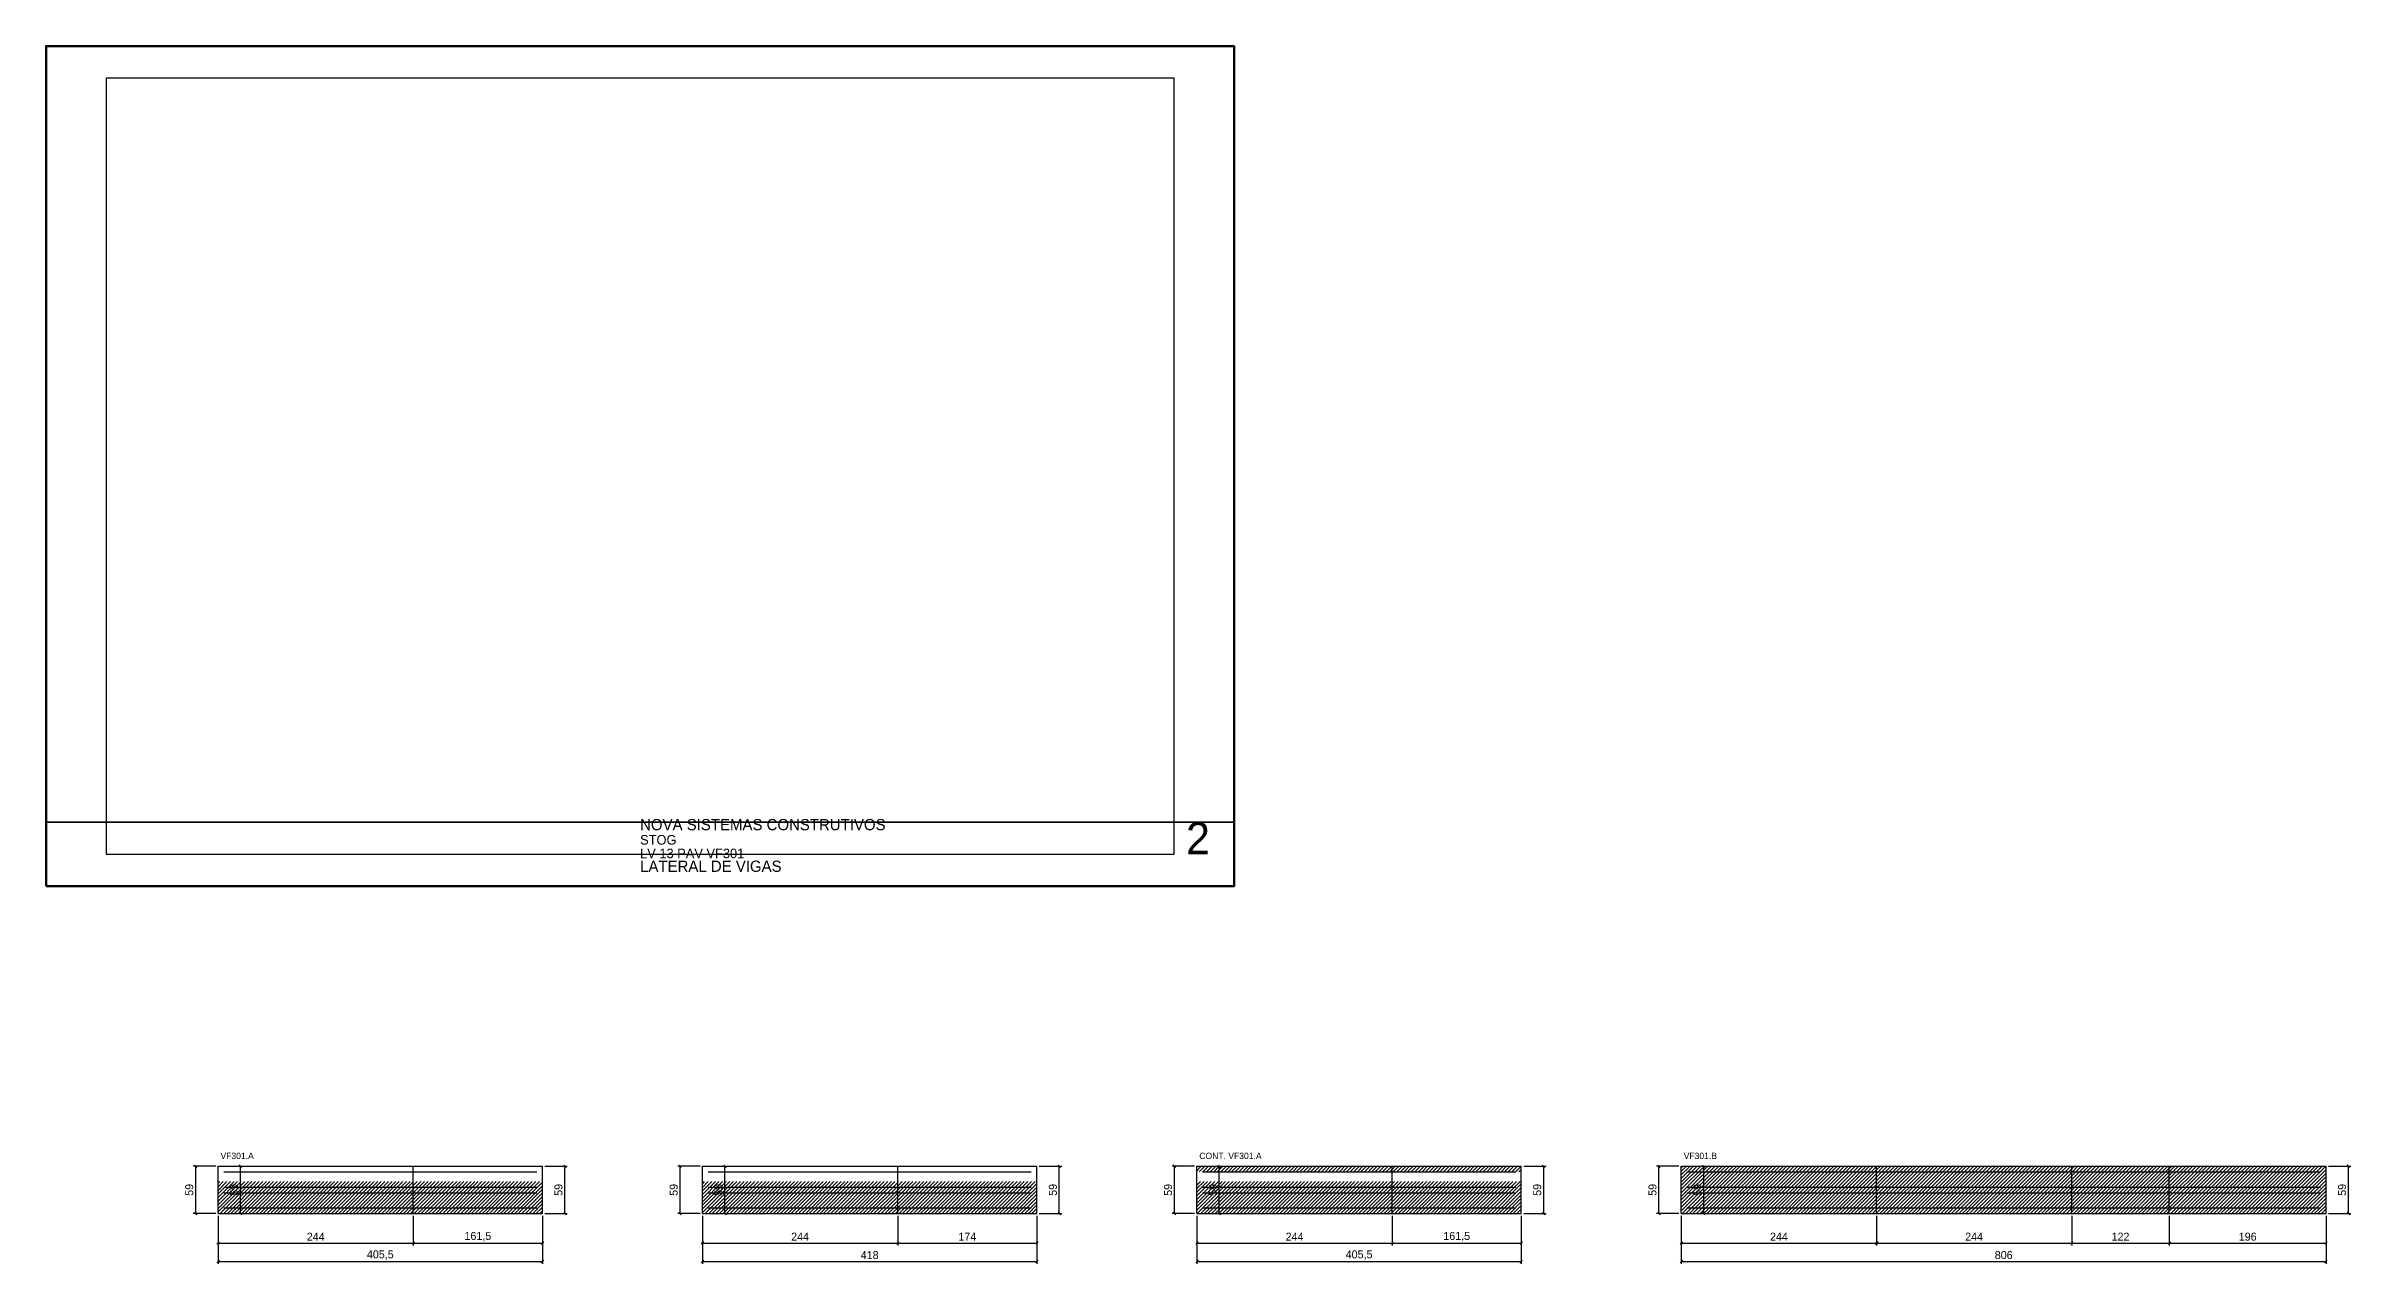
# Model space of a CAD drawing. Extents: x -9000 to 4466, y -272 to 1250.
# Drawn here: x 1585 to 4466, y -272 to 1250 of the extents above; entities that cross this region are included whole.
import ezdxf

# ---------------------------------------------------------------- set-up
doc = ezdxf.new("R2010")
doc.units = 0
for name, color, linetype in [('CARIMBO', 255, 'Continuous'), ('COTA', 241, 'Continuous'), ('Folhas', 255, 'Continuous'), ('NOMENCLATURA', 7, 'Continuous'), ('Painéis', 200, 'Continuous'), ('Reaproveitamento', 251, 'Continuous'), ('SARR_2.2x7', 40, 'Continuous')]:
    doc.layers.add(name, color=color, linetype=linetype)
doc.dimstyles.new('PAINEL', dxfattribs={"dimtxt": 10, "dimasz": 3, "dimexe": 3, "dimexo": 3, "dimgap": 3, "dimtad": 1, "dimblk": 'OBLIQUE', "dimblk1": 'OBLIQUE', "dimcen": 2.5, "dimclrd": 4, "dimclre": 4, "dimclrt": 240, "dimazin": 3, "dimtfac": 1, "dimtmove": 0, "dimatfit": 3})

# ---------------------------------------------------------------- blocks, each defined once
blk = doc.blocks.new('_OBLIQUE')
at = {"color": 0, "linetype": 'BYBLOCK'}
blk.add_line((-0.5, -0.5), (0.5, 0.5), dxfattribs=at)

msp = doc.modelspace()

# ---------------------------------------------------------------- hatches: boundary and pattern name
at = {"layer": 'Reaproveitamento'}
h = msp.add_hatch(dxfattribs=at)
h.set_pattern_fill('ANSI31')
h.paths.add_polyline_path([(1800, -209), (2044, -209), (2044, -169.2), (1800, -169.2)])
h = msp.add_hatch(dxfattribs=at)
h.set_pattern_fill('ANSI31')
h.paths.add_polyline_path([(2044, -209), (2205.5, -209), (2205.5, -169.2), (2044, -169.2)])
h = msp.add_hatch(dxfattribs=at)
h.set_pattern_fill('ANSI31')
h.paths.add_polyline_path([(2405.5, -209), (2649.5, -209), (2649.5, -169.2), (2405.5, -169.2)])
h = msp.add_hatch(dxfattribs=at)
h.set_pattern_fill('ANSI31')
h.paths.add_polyline_path([(2649.5, -209), (2823.5, -209), (2823.5, -169.2), (2649.5, -169.2)])
h = msp.add_hatch(dxfattribs=at)
h.set_pattern_fill('ANSI31')
h.paths.add_polyline_path([(3023.5, -157), (3267.5, -157), (3267.5, -150), (3023.5, -150)])
h = msp.add_hatch(dxfattribs=at)
h.set_pattern_fill('ANSI31')
h.paths.add_polyline_path([(3023.5, -209), (3267.5, -209), (3267.5, -169), (3023.5, -169)])
h = msp.add_hatch(dxfattribs=at)
h.set_pattern_fill('ANSI31')
h.paths.add_polyline_path([(3267.5, -157), (3429, -157), (3429, -150), (3267.5, -150)])
h = msp.add_hatch(dxfattribs=at)
h.set_pattern_fill('ANSI31')
h.paths.add_polyline_path([(3267.5, -209), (3429, -209), (3429, -169), (3267.5, -169)])
h = msp.add_hatch(dxfattribs=at)
h.set_pattern_fill('ANSI31')
h.paths.add_polyline_path([(3629, -209), (3873, -209), (3873, -150.2), (3629, -150.2)])
h = msp.add_hatch(dxfattribs=at)
h.set_pattern_fill('ANSI31')
h.paths.add_polyline_path([(3873, -209), (4117, -209), (4117, -150.2), (3873, -150.2)])
h = msp.add_hatch(dxfattribs=at)
h.set_pattern_fill('ANSI31')
h.paths.add_polyline_path([(4117, -209), (4239, -209), (4239, -150.2), (4117, -150.2)])
h = msp.add_hatch(dxfattribs=at)
h.set_pattern_fill('ANSI31')
h.paths.add_polyline_path([(4239, -209), (4435, -209), (4435, -150.2), (4239, -150.2)])

# ---------------------------------------------------------------- linework, layer by layer
at = {"layer": 'CARIMBO', "lineweight": 35}
msp.add_line((1585, 280), (3070, 280), dxfattribs=at)
at = {"layer": 'Folhas', "lineweight": 50}
msp.add_lwpolyline([(1585, 200), (3070, 200), (3070, 1250), (1585, 1250)], close=True, dxfattribs=at)
at = {"layer": 'Folhas', "lineweight": 25}
msp.add_lwpolyline([(1660, 240), (2995, 240), (2995, 1210), (1660, 1210)], close=True, dxfattribs=at)
at = {"layer": 'Painéis'}
for p, q in [((1800, -150), (2044, -150)), ((1800, -209), (1800, -150)), ((2044, -209), (2044, -150)), ((2044, -209), (2044, -150)), ((2044, -150), (2205.5, -150)), ((2044, -209), (2044, -150)), ((2205.5, -209), (2205.5, -150)), ((2405.5, -150), (2649.5, -150)), ((2405.5, -209), (2405.5, -150)), ((2649.5, -209), (2649.5, -150)), ((2649.5, -209), (2649.5, -150)), ((2649.5, -150), (2823.5, -150)), ((2649.5, -209), (2649.5, -150)), ((2823.5, -209), (2823.5, -150)), ((3023.5, -150), (3267.5, -150)), ((3023.5, -209), (3023.5, -150)), ((3267.5, -209), (3267.5, -150)), ((3267.5, -209), (3267.5, -150)), ((3267.5, -150), (3429, -150)), ((3267.5, -209), (3267.5, -150)), ((3429, -209), (3429, -150)), ((3629, -150), (3873, -150)), ((3629, -209), (3629, -150)), ((3873, -209), (3873, -150)), ((3873, -209), (3873, -150)), ((3873, -150), (4117, -150)), ((3873, -209), (3873, -150)), ((4117, -209), (4117, -150)), ((4117, -209), (4117, -150)), ((4117, -150), (4239, -150)), ((4117, -209), (4117, -150)), ((4239, -209), (4239, -150)), ((4239, -209), (4239, -150)), ((4239, -150), (4435, -150)), ((4239, -209), (4239, -150)), ((4435, -209), (4435, -150)), ((1800, -209), (2044, -209)), ((2044, -209), (2205.5, -209)), ((2405.5, -209), (2649.5, -209)), ((2649.5, -209), (2823.5, -209)), ((3023.5, -209), (3267.5, -209)), ((3267.5, -209), (3429, -209)), ((3629, -209), (3873, -209)), ((3873, -209), (4117, -209)), ((4117, -209), (4239, -209)), ((4239, -209), (4435, -209))]:
    msp.add_line(p, q, dxfattribs=at)
at = {"layer": 'SARR_2.2x7'}
for points in [[(1807, -157), (2044, -157)], [(1807, -157), (2044, -157)], [(2044, -157), (2198.5, -157)], [(2044, -157), (2198.5, -157)], [(2412.5, -157), (2649.5, -157)], [(2412.5, -157), (2649.5, -157)], [(2649.5, -157), (2816.5, -157)], [(2649.5, -157), (2816.5, -157)], [(3030.5, -157), (3267.5, -157)], [(3030.5, -157), (3267.5, -157)], [(3267.5, -157), (3422, -157)], [(3267.5, -157), (3422, -157)], [(3636, -157), (3873, -157)], [(3636, -157), (3873, -157)], [(3873, -157), (4117, -157)], [(3873, -157), (4117, -157)], [(4117, -157), (4239, -157)], [(4117, -157), (4239, -157)], [(4239, -157), (4428, -157)], [(4239, -157), (4428, -157)], [(1807, -176), (2044, -176)], [(1807, -176), (2044, -176)], [(1807, -183), (2044, -183)], [(1807, -183), (2044, -183)], [(2044, -176), (2198.5, -176)], [(2044, -176), (2198.5, -176)], [(2044, -183), (2198.5, -183)], [(2044, -183), (2198.5, -183)], [(2412.5, -176), (2649.5, -176)], [(2412.5, -176), (2649.5, -176)], [(2412.5, -183), (2649.5, -183)], [(2412.5, -183), (2649.5, -183)], [(2649.5, -176), (2816.5, -176)], [(2649.5, -176), (2816.5, -176)], [(2649.5, -183), (2816.5, -183)], [(2649.5, -183), (2816.5, -183)], [(3030.5, -176), (3267.5, -176)], [(3030.5, -176), (3267.5, -176)], [(3030.5, -183), (3267.5, -183)], [(3030.5, -183), (3267.5, -183)], [(3267.5, -176), (3422, -176)], [(3267.5, -176), (3422, -176)], [(3267.5, -183), (3422, -183)], [(3267.5, -183), (3422, -183)], [(3636, -176), (3873, -176)], [(3636, -176), (3873, -176)], [(3636, -183), (3873, -183)], [(3636, -183), (3873, -183)], [(3873, -176), (4117, -176)], [(3873, -176), (4117, -176)], [(3873, -183), (4117, -183)], [(3873, -183), (4117, -183)], [(4117, -176), (4239, -176)], [(4117, -176), (4239, -176)], [(4117, -183), (4239, -183)], [(4117, -183), (4239, -183)], [(4239, -176), (4428, -176)], [(4239, -176), (4428, -176)], [(4239, -183), (4428, -183)], [(4239, -183), (4428, -183)], [(1807, -202), (2044, -202)], [(1807, -202), (2044, -202)], [(2044, -202), (2198.5, -202)], [(2044, -202), (2198.5, -202)], [(2412.5, -202), (2649.5, -202)], [(2412.5, -202), (2649.5, -202)], [(2649.5, -202), (2816.5, -202)], [(2649.5, -202), (2816.5, -202)], [(3030.5, -202), (3267.5, -202)], [(3030.5, -202), (3267.5, -202)], [(3267.5, -202), (3422, -202)], [(3267.5, -202), (3422, -202)], [(3636, -202), (3873, -202)], [(3636, -202), (3873, -202)], [(3873, -202), (4117, -202)], [(3873, -202), (4117, -202)], [(4117, -202), (4239, -202)], [(4117, -202), (4239, -202)], [(4239, -202), (4428, -202)], [(4239, -202), (4428, -202)]]:
    msp.add_lwpolyline(points, dxfattribs=at)

# ---------------------------------------------------------------- texts
at = {"layer": 'CARIMBO'}
for s, height, p in [('STOG', 12, (2327.5, 252)), ('NOVA SISTEMAS CONSTRUTIVOS', 14, (2327.5, 270)), ('2', 40, (3010, 240)), ('LV 13 PAV VF301', 12, (2327.5, 235)), ('LATERAL DE VIGAS', 14, (2327.5, 218))]:
    msp.add_text(s, height=height, dxfattribs=at).set_placement(p)
at = {"layer": 'NOMENCLATURA'}
for s, p in [('VF301.A', (1803, -141)), ('CONT. VF301.A', (3026.5, -141)), ('VF301.B', (3632, -141))]:
    msp.add_text(s, height=8, dxfattribs=at).set_placement(p)

# ---------------------------------------------------------------- dimensions: what is measured, and where the dimension line sits
at = {"layer": 'COTA'}
for base, p1, p2 in [((1772, -209), (1800, -209), (1800, -150)), ((1828, -209), (1800, -209), (1800, -150)), ((2233.5, -209), (2205.5, -209), (2205.5, -150)), ((2233.5, -209), (2205.5, -209), (2205.5, -150)), ((2377.5, -209), (2405.5, -209), (2405.5, -150)), ((2433.5, -209), (2405.5, -209), (2405.5, -150)), ((2851.5, -209), (2823.5, -209), (2823.5, -150)), ((2851.5, -209), (2823.5, -209), (2823.5, -150)), ((2995.5, -209), (3023.5, -209), (3023.5, -150)), ((3051.5, -209), (3023.5, -209), (3023.5, -150)), ((3457, -209), (3429, -209), (3429, -150)), ((3457, -209), (3429, -209), (3429, -150)), ((3601, -209), (3629, -209), (3629, -150)), ((3657, -209), (3629, -209), (3629, -150)), ((4463, -209), (4435, -209), (4435, -150)), ((4463, -209), (4435, -209), (4435, -150))]:
    msp.add_linear_dim(base=base, p1=p1, p2=p2, angle=90, dimstyle='PAINEL', dxfattribs=at).render()
for base, p1, p2 in [((1800, -246), (1800, -209), (2044, -209)), ((1800, -269), (1800, -209), (2205.5, -209)), ((2044, -246), (2044, -209), (2205.5, -209)), ((2405.5, -246), (2405.5, -209), (2649.5, -209)), ((2405.5, -269), (2405.5, -209), (2823.5, -209)), ((2649.5, -246), (2649.5, -209), (2823.5, -209)), ((3023.5, -246), (3023.5, -209), (3267.5, -209)), ((3023.5, -269), (3023.5, -209), (3429, -209)), ((3267.5, -246), (3267.5, -209), (3429, -209)), ((3629, -246), (3629, -209), (3873, -209)), ((3629, -269), (3629, -209), (4435, -209)), ((3873, -246), (3873, -209), (4117, -209)), ((4117, -246), (4117, -209), (4239, -209)), ((4239, -246), (4239, -209), (4435, -209))]:
    msp.add_linear_dim(base=base, p1=p1, p2=p2, dimstyle='PAINEL', dxfattribs=at).render()

doc.saveas('drawing.dxf')
